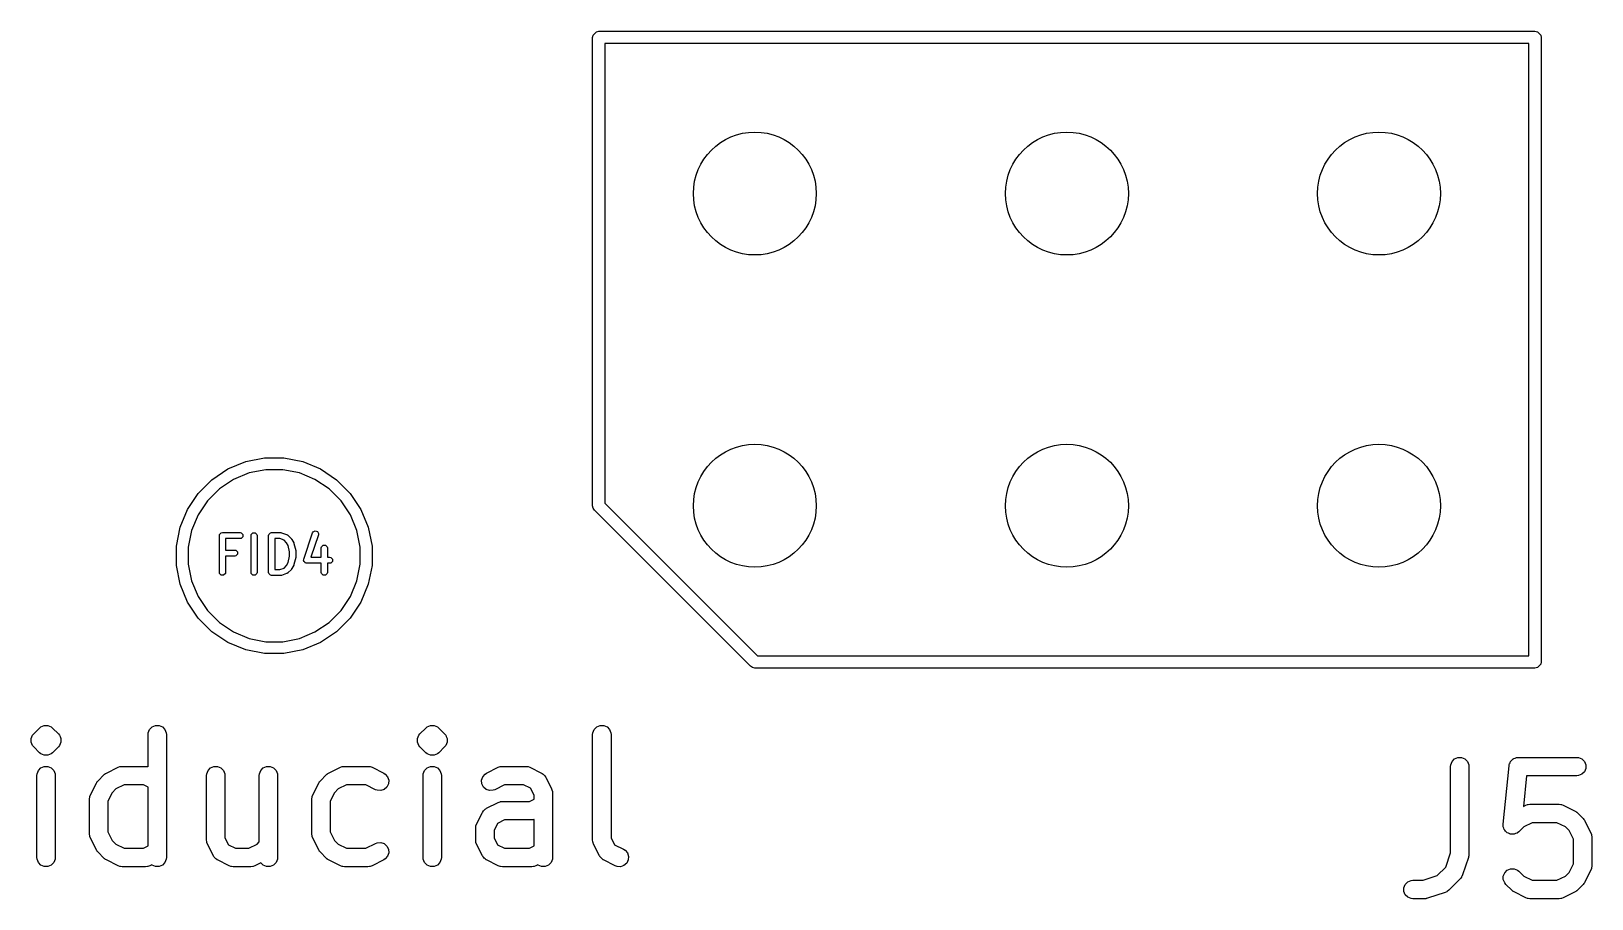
# Model space of a CAD drawing. Header units: inches. Extents: x 4.65 to 7.43, y -3.99 to -2.61.
# Drawn here: x 5.324 to 5.824, y -3.975 to -3.697 of the extents above; entities that cross this region are included whole.
import ezdxf

# ---------------------------------------------------------------- set-up
doc = ezdxf.new("R2010")
doc.units = ezdxf.units.IN
doc.header["$MEASUREMENT"] = 0
doc.layers.add('BLACK', color=250, linetype='CONTINUOUS')

msp = doc.modelspace()

# ---------------------------------------------------------------- linework, layer by layer
at = {"layer": 'BLACK', "linetype": 'CONTINUOUS'}
for p, q in [((5.50403, -3.699), (5.50418, -3.69825)), ((5.50403, -3.849), (5.50403, -3.699)), ((5.50418, -3.69825), (5.50525, -3.69718)), ((5.50525, -3.69718), (5.506, -3.69703)), ((5.506, -3.69703), (5.806, -3.69703)), ((5.806, -3.69703), (5.80675, -3.69718)), ((5.80675, -3.69718), (5.80782, -3.69825)), ((5.80782, -3.69825), (5.80797, -3.699)), ((5.80797, -3.699), (5.80797, -3.899)), ((5.50797, -3.70097), (5.50797, -3.84818)), ((5.80403, -3.70097), (5.50797, -3.70097)), ((5.80403, -3.89703), (5.80403, -3.70097)), ((5.38715, -3.83722), (5.39286, -3.83486)), ((5.39286, -3.83486), (5.39891, -3.83366)), ((5.39891, -3.83366), (5.40509, -3.83366)), ((5.40509, -3.83366), (5.41114, -3.83486)), ((5.41114, -3.83486), (5.41685, -3.83722)), ((5.37765, -3.84502), (5.38202, -3.84065)), ((5.38202, -3.84065), (5.38715, -3.83722)), ((5.38895, -3.84058), (5.38443, -3.84359)), ((5.39396, -3.8385), (5.38895, -3.84058)), ((5.39929, -3.83744), (5.39396, -3.8385)), ((5.40471, -3.83744), (5.39929, -3.83744)), ((5.41004, -3.8385), (5.40471, -3.83744)), ((5.41505, -3.84058), (5.41004, -3.8385)), ((5.41957, -3.84359), (5.41505, -3.84058)), ((5.41685, -3.83722), (5.42198, -3.84065)), ((5.42198, -3.84065), (5.42635, -3.84502)), ((5.37422, -3.85015), (5.37765, -3.84502)), ((5.38443, -3.84359), (5.38059, -3.84743)), ((5.42341, -3.84743), (5.41957, -3.84359)), ((5.42635, -3.84502), (5.42978, -3.85015)), ((5.37186, -3.85586), (5.37422, -3.85015)), ((5.38059, -3.84743), (5.37758, -3.85195)), ((5.42642, -3.85195), (5.42341, -3.84743)), ((5.42978, -3.85015), (5.43214, -3.85586)), ((5.50418, -3.84975), (5.50403, -3.849)), ((5.50461, -3.85039), (5.50418, -3.84975)), ((5.55461, -3.90039), (5.50461, -3.85039)), ((5.50797, -3.84818), (5.55682, -3.89703)), ((5.37758, -3.85195), (5.3755, -3.85696)), ((5.4285, -3.85696), (5.42642, -3.85195)), ((5.37066, -3.86191), (5.37186, -3.85586)), ((5.3755, -3.85696), (5.37444, -3.86229)), ((5.38442, -3.85855), (5.3845, -3.85817)), ((5.38442, -3.87036), (5.38442, -3.85855)), ((5.3845, -3.85817), (5.38503, -3.85764)), ((5.38503, -3.85764), (5.38541, -3.85757)), ((5.38541, -3.85757), (5.39103, -3.85757)), ((5.39103, -3.85953), (5.38639, -3.85953)), ((5.38639, -3.85953), (5.38639, -3.86319)), ((5.39103, -3.85757), (5.39141, -3.85764)), ((5.39141, -3.85946), (5.39103, -3.85953)), ((5.39141, -3.85764), (5.39194, -3.85817)), ((5.39194, -3.85893), (5.39141, -3.85946)), ((5.39194, -3.85817), (5.39194, -3.85893)), ((5.39455, -3.85855), (5.39462, -3.85817)), ((5.39455, -3.87036), (5.39455, -3.85855)), ((5.39462, -3.85817), (5.39516, -3.85764)), ((5.39516, -3.85764), (5.39591, -3.85764)), ((5.39591, -3.85764), (5.39644, -3.85817)), ((5.39644, -3.85817), (5.39652, -3.85855)), ((5.39652, -3.85855), (5.39652, -3.87036)), ((5.40017, -3.85855), (5.40025, -3.85817)), ((5.40017, -3.87036), (5.40017, -3.85855)), ((5.40025, -3.85817), (5.40078, -3.85764)), ((5.40078, -3.85764), (5.40116, -3.85757)), ((5.40116, -3.85757), (5.40397, -3.85757)), ((5.40381, -3.85953), (5.40214, -3.85953)), ((5.40214, -3.85953), (5.40214, -3.86938)), ((5.40512, -3.85997), (5.40381, -3.85953)), ((5.40397, -3.85757), (5.40412, -3.8576)), ((5.40412, -3.8576), (5.40428, -3.85762)), ((5.40428, -3.85762), (5.40597, -3.85818)), ((5.40597, -3.86082), (5.40512, -3.85997)), ((5.40597, -3.85818), (5.40601, -3.8582)), ((5.40601, -3.8582), (5.40603, -3.8582)), ((5.40603, -3.8582), (5.40616, -3.85829)), ((5.40616, -3.85829), (5.4063, -3.85837)), ((5.4063, -3.85837), (5.40631, -3.85839)), ((5.40631, -3.85839), (5.40635, -3.85842)), ((5.40635, -3.85842), (5.40748, -3.85954)), ((5.40748, -3.85954), (5.40756, -3.85967)), ((5.40756, -3.85967), (5.40766, -3.8598)), ((5.40766, -3.8598), (5.40822, -3.86092)), ((5.41147, -3.86611), (5.41428, -3.85768)), ((5.41615, -3.8583), (5.41377, -3.86544)), ((5.41428, -3.85768), (5.41447, -3.85734)), ((5.41447, -3.85734), (5.41515, -3.85701)), ((5.41515, -3.85701), (5.41586, -3.85724)), ((5.41586, -3.85724), (5.4162, -3.85792)), ((5.4162, -3.85792), (5.41615, -3.8583)), ((5.42956, -3.86229), (5.4285, -3.85696)), ((5.43214, -3.85586), (5.43334, -3.86191)), ((5.37066, -3.86229), (5.37066, -3.86191)), ((5.37066, -3.86809), (5.37066, -3.86229)), ((5.37444, -3.86229), (5.37444, -3.86771)), ((5.38639, -3.86319), (5.38935, -3.86319)), ((5.38935, -3.86516), (5.38639, -3.86516)), ((5.38639, -3.86516), (5.38639, -3.87036)), ((5.38935, -3.86319), (5.38972, -3.86327)), ((5.38972, -3.86508), (5.38935, -3.86516)), ((5.38972, -3.86327), (5.39025, -3.8638)), ((5.39025, -3.86455), (5.38972, -3.86508)), ((5.39025, -3.8638), (5.39025, -3.86455)), ((5.40641, -3.86171), (5.40597, -3.86082)), ((5.40692, -3.86373), (5.40641, -3.86171)), ((5.40641, -3.86721), (5.40692, -3.86518)), ((5.40692, -3.86518), (5.40692, -3.86373)), ((5.40822, -3.86092), (5.40825, -3.86103)), ((5.40825, -3.86103), (5.4083, -3.86112)), ((5.4083, -3.86112), (5.40886, -3.86337)), ((5.40886, -3.86554), (5.4083, -3.86779)), ((5.40886, -3.86337), (5.40887, -3.86349)), ((5.40887, -3.86542), (5.40886, -3.86554)), ((5.40887, -3.86349), (5.40889, -3.86361)), ((5.40889, -3.8653), (5.40887, -3.86542)), ((5.40889, -3.86361), (5.40889, -3.8653)), ((5.41377, -3.86544), (5.41704, -3.86544)), ((5.41704, -3.86249), (5.41712, -3.86211)), ((5.41704, -3.86544), (5.41704, -3.86249)), ((5.41712, -3.86211), (5.41765, -3.86158)), ((5.41765, -3.86158), (5.41841, -3.86158)), ((5.41841, -3.86158), (5.41894, -3.86211)), ((5.41894, -3.86211), (5.41901, -3.86249)), ((5.41901, -3.86249), (5.41901, -3.86544)), ((5.41901, -3.86544), (5.41972, -3.86544)), ((5.41972, -3.86544), (5.42009, -3.86552)), ((5.42009, -3.86552), (5.42063, -3.86605)), ((5.42956, -3.86771), (5.42956, -3.86229)), ((5.43334, -3.86191), (5.43334, -3.86809)), ((5.37186, -3.87414), (5.37066, -3.86809)), ((5.37444, -3.86771), (5.3755, -3.87304)), ((5.3845, -3.87074), (5.38442, -3.87036)), ((5.38639, -3.87036), (5.38632, -3.87074)), ((5.39462, -3.87074), (5.39455, -3.87036)), ((5.39652, -3.87036), (5.39644, -3.87074)), ((5.40025, -3.87074), (5.40017, -3.87036)), ((5.40214, -3.86938), (5.40381, -3.86938)), ((5.40381, -3.86938), (5.40512, -3.86894)), ((5.40512, -3.86894), (5.40597, -3.86809)), ((5.40597, -3.86809), (5.40641, -3.86721)), ((5.40616, -3.87062), (5.40603, -3.87071)), ((5.4063, -3.87054), (5.40616, -3.87062)), ((5.40631, -3.87052), (5.4063, -3.87054)), ((5.40635, -3.8705), (5.40631, -3.87052)), ((5.40748, -3.86937), (5.40635, -3.8705)), ((5.40756, -3.86924), (5.40748, -3.86937)), ((5.40766, -3.86911), (5.40756, -3.86924)), ((5.40822, -3.86799), (5.40766, -3.86911)), ((5.40825, -3.86789), (5.40822, -3.86799)), ((5.4083, -3.86779), (5.40825, -3.86789)), ((5.41142, -3.86649), (5.41147, -3.86611)), ((5.4115, -3.86664), (5.41142, -3.86649)), ((5.4115, -3.8668), (5.4115, -3.86664)), ((5.41166, -3.86696), (5.4115, -3.8668)), ((5.41176, -3.86717), (5.41166, -3.86696)), ((5.41191, -3.86722), (5.41176, -3.86717)), ((5.41203, -3.86733), (5.41191, -3.86722)), ((5.4124, -3.86741), (5.41203, -3.86733)), ((5.41704, -3.86741), (5.4124, -3.86741)), ((5.41704, -3.87036), (5.41704, -3.86741)), ((5.41712, -3.87074), (5.41704, -3.87036)), ((5.41901, -3.87036), (5.41894, -3.87074)), ((5.41972, -3.86741), (5.41901, -3.86741)), ((5.41901, -3.86741), (5.41901, -3.87036)), ((5.42009, -3.86733), (5.41972, -3.86741)), ((5.42063, -3.8668), (5.42009, -3.86733)), ((5.42063, -3.86605), (5.42063, -3.8668)), ((5.4285, -3.87304), (5.42956, -3.86771)), ((5.43334, -3.86809), (5.43214, -3.87414)), ((5.37422, -3.87985), (5.37186, -3.87414)), ((5.3755, -3.87304), (5.37758, -3.87805)), ((5.38503, -3.87127), (5.3845, -3.87074)), ((5.38578, -3.87127), (5.38503, -3.87127)), ((5.38632, -3.87074), (5.38578, -3.87127)), ((5.39516, -3.87127), (5.39462, -3.87074)), ((5.39591, -3.87127), (5.39516, -3.87127)), ((5.39644, -3.87074), (5.39591, -3.87127)), ((5.40078, -3.87127), (5.40025, -3.87074)), ((5.40116, -3.87135), (5.40078, -3.87127)), ((5.40397, -3.87135), (5.40116, -3.87135)), ((5.40412, -3.87132), (5.40397, -3.87135)), ((5.40428, -3.8713), (5.40412, -3.87132)), ((5.40597, -3.87073), (5.40428, -3.8713)), ((5.40601, -3.87071), (5.40597, -3.87073)), ((5.40603, -3.87071), (5.40601, -3.87071)), ((5.41765, -3.87127), (5.41712, -3.87074)), ((5.41841, -3.87127), (5.41765, -3.87127)), ((5.41894, -3.87074), (5.41841, -3.87127)), ((5.42642, -3.87805), (5.4285, -3.87304)), ((5.43214, -3.87414), (5.42978, -3.87985)), ((5.37765, -3.88498), (5.37422, -3.87985)), ((5.37758, -3.87805), (5.38059, -3.88257)), ((5.42341, -3.88257), (5.42642, -3.87805)), ((5.42978, -3.87985), (5.42635, -3.88498)), ((5.38202, -3.88935), (5.37765, -3.88498)), ((5.38059, -3.88257), (5.38443, -3.88641)), ((5.41957, -3.88641), (5.42341, -3.88257)), ((5.42635, -3.88498), (5.42198, -3.88935)), ((5.38715, -3.89278), (5.38202, -3.88935)), ((5.38443, -3.88641), (5.38895, -3.88942)), ((5.38895, -3.88942), (5.39396, -3.8915)), ((5.41004, -3.8915), (5.41505, -3.88942)), ((5.41505, -3.88942), (5.41957, -3.88641)), ((5.42198, -3.88935), (5.41685, -3.89278)), ((5.39286, -3.89514), (5.38715, -3.89278)), ((5.39891, -3.89634), (5.39286, -3.89514)), ((5.39396, -3.8915), (5.39929, -3.89256)), ((5.39929, -3.89256), (5.40471, -3.89256)), ((5.40471, -3.89256), (5.41004, -3.8915)), ((5.41114, -3.89514), (5.40509, -3.89634)), ((5.41685, -3.89278), (5.41114, -3.89514)), ((5.40509, -3.89634), (5.39891, -3.89634)), ((5.55525, -3.90082), (5.55461, -3.90039)), ((5.55682, -3.89703), (5.80403, -3.89703)), ((5.80782, -3.89975), (5.80675, -3.90082)), ((5.80797, -3.899), (5.80782, -3.89975)), ((5.556, -3.90097), (5.55525, -3.90082)), ((5.806, -3.90097), (5.556, -3.90097)), ((5.80675, -3.90082), (5.806, -3.90097)), ((5.32492, -3.92206), (5.3268, -3.92019)), ((5.3268, -3.92019), (5.32724, -3.91982)), ((5.32724, -3.91982), (5.32831, -3.91938)), ((5.32831, -3.91938), (5.32946, -3.91938)), ((5.32946, -3.91938), (5.32946, -3.91938)), ((5.32946, -3.91938), (5.33052, -3.91982)), ((5.33052, -3.91982), (5.33097, -3.92019)), ((5.33097, -3.92019), (5.33285, -3.92206)), ((5.36161, -3.9217), (5.36205, -3.92064)), ((5.36205, -3.92064), (5.36286, -3.91982)), ((5.36286, -3.91982), (5.36393, -3.91938)), ((5.36393, -3.91938), (5.36508, -3.91938)), ((5.36508, -3.91938), (5.36615, -3.91982)), ((5.36615, -3.91982), (5.36696, -3.92064)), ((5.36696, -3.92064), (5.3674, -3.9217)), ((5.44866, -3.92206), (5.45053, -3.92019)), ((5.45053, -3.92019), (5.45098, -3.91982)), ((5.45098, -3.91982), (5.45204, -3.91938)), ((5.45204, -3.91938), (5.45319, -3.91938)), ((5.45319, -3.91938), (5.45319, -3.91938)), ((5.45319, -3.91938), (5.45426, -3.91982)), ((5.45426, -3.91982), (5.45471, -3.92019)), ((5.45471, -3.92019), (5.45658, -3.92206)), ((5.50409, -3.9217), (5.50453, -3.92064)), ((5.50453, -3.92064), (5.50535, -3.91982)), ((5.50535, -3.91982), (5.50641, -3.91938)), ((5.50641, -3.91938), (5.50756, -3.91938)), ((5.50756, -3.91938), (5.50863, -3.91982)), ((5.50863, -3.91982), (5.50944, -3.92064)), ((5.50944, -3.92064), (5.50988, -3.9217)), ((5.32411, -3.92358), (5.32455, -3.92251)), ((5.32411, -3.92473), (5.32411, -3.92358)), ((5.32455, -3.92579), (5.32411, -3.92473)), ((5.32455, -3.92251), (5.32492, -3.92206)), ((5.33285, -3.92206), (5.33321, -3.92251)), ((5.33321, -3.92251), (5.33336, -3.92285)), ((5.33365, -3.92473), (5.33321, -3.92579)), ((5.33336, -3.92285), (5.33365, -3.92358)), ((5.33365, -3.92358), (5.33365, -3.92473)), ((5.36155, -3.92228), (5.36161, -3.9217)), ((5.36155, -3.93256), (5.36155, -3.92228)), ((5.3674, -3.9217), (5.36746, -3.92228)), ((5.36746, -3.92228), (5.36746, -3.96165)), ((5.44785, -3.92358), (5.44829, -3.92251)), ((5.44785, -3.92473), (5.44785, -3.92358)), ((5.44829, -3.92579), (5.44785, -3.92473)), ((5.44829, -3.92251), (5.44866, -3.92206)), ((5.45658, -3.92206), (5.45695, -3.92251)), ((5.45695, -3.92251), (5.45709, -3.92285)), ((5.45739, -3.92473), (5.45695, -3.92579)), ((5.45709, -3.92285), (5.45739, -3.92358)), ((5.45739, -3.92358), (5.45739, -3.92473)), ((5.50403, -3.92228), (5.50409, -3.9217)), ((5.50403, -3.95602), (5.50403, -3.92228)), ((5.50988, -3.9217), (5.50994, -3.92228)), ((5.50994, -3.92228), (5.50994, -3.95533)), ((5.32492, -3.92624), (5.32455, -3.92579)), ((5.3268, -3.92811), (5.32492, -3.92624)), ((5.32724, -3.92848), (5.3268, -3.92811)), ((5.32831, -3.92892), (5.32724, -3.92848)), ((5.32946, -3.92892), (5.32831, -3.92892)), ((5.32831, -3.92892), (5.32831, -3.92892)), ((5.33052, -3.92848), (5.32946, -3.92892)), ((5.32946, -3.92892), (5.32946, -3.92892)), ((5.33097, -3.92811), (5.33052, -3.92848)), ((5.33285, -3.92624), (5.33097, -3.92811)), ((5.33321, -3.92579), (5.33285, -3.92624)), ((5.44866, -3.92624), (5.44829, -3.92579)), ((5.45053, -3.92811), (5.44866, -3.92624)), ((5.45098, -3.92848), (5.45053, -3.92811)), ((5.45204, -3.92892), (5.45098, -3.92848)), ((5.45319, -3.92892), (5.45204, -3.92892)), ((5.45204, -3.92892), (5.45204, -3.92892)), ((5.45426, -3.92848), (5.45319, -3.92892)), ((5.45319, -3.92892), (5.45319, -3.92892)), ((5.45471, -3.92811), (5.45426, -3.92848)), ((5.45658, -3.92624), (5.45471, -3.92811)), ((5.45695, -3.92579), (5.45658, -3.92624)), ((5.77942, -3.9309), (5.78024, -3.93008)), ((5.78024, -3.93008), (5.7813, -3.92964)), ((5.7813, -3.92964), (5.78245, -3.92964)), ((5.78245, -3.92964), (5.78352, -3.93008)), ((5.78352, -3.93008), (5.78433, -3.9309)), ((5.79827, -3.93079), (5.79834, -3.93066)), ((5.79834, -3.93066), (5.79868, -3.93039)), ((5.79868, -3.93039), (5.79898, -3.93008)), ((5.79898, -3.93008), (5.79912, -3.93002)), ((5.79912, -3.93002), (5.79924, -3.92993)), ((5.79924, -3.92993), (5.79965, -3.92981)), ((5.79965, -3.92981), (5.80005, -3.92964)), ((5.80005, -3.92964), (5.80027, -3.92962)), ((5.80027, -3.92962), (5.80034, -3.9296)), ((5.80034, -3.9296), (5.80041, -3.9296)), ((5.80041, -3.9296), (5.80062, -3.92958)), ((5.80062, -3.92958), (5.81937, -3.92958)), ((5.81937, -3.92958), (5.81995, -3.92964)), ((5.81995, -3.92964), (5.82101, -3.93008)), ((5.82101, -3.93008), (5.82183, -3.9309)), ((5.32593, -3.9354), (5.32599, -3.93482)), ((5.32593, -3.96165), (5.32593, -3.9354)), ((5.32599, -3.93482), (5.32643, -3.93376)), ((5.32643, -3.93376), (5.32724, -3.93294)), ((5.32724, -3.93294), (5.32831, -3.9325)), ((5.32831, -3.9325), (5.32946, -3.9325)), ((5.32946, -3.9325), (5.33052, -3.93294)), ((5.33052, -3.93294), (5.33134, -3.93376)), ((5.33134, -3.93376), (5.33178, -3.93482)), ((5.33178, -3.93482), (5.33184, -3.9354)), ((5.33184, -3.9354), (5.33184, -3.96165)), ((5.34554, -3.93706), (5.34742, -3.93519)), ((5.34742, -3.93519), (5.34764, -3.935)), ((5.34764, -3.935), (5.3477, -3.93494)), ((5.3477, -3.93494), (5.34779, -3.93489)), ((5.34779, -3.93489), (5.34787, -3.93482)), ((5.34787, -3.93482), (5.34794, -3.93479)), ((5.34794, -3.93479), (5.34819, -3.93463)), ((5.34819, -3.93463), (5.35194, -3.93276)), ((5.35194, -3.93276), (5.35248, -3.93255)), ((5.35248, -3.93255), (5.35258, -3.93254)), ((5.35258, -3.93254), (5.35268, -3.9325)), ((5.35268, -3.9325), (5.35326, -3.93245)), ((5.35326, -3.93245), (5.36076, -3.93245)), ((5.36076, -3.93245), (5.36133, -3.9325)), ((5.36133, -3.9325), (5.36143, -3.93254)), ((5.36143, -3.93254), (5.36153, -3.93255)), ((5.36153, -3.93255), (5.36155, -3.93256)), ((5.3803, -3.9354), (5.38036, -3.93482)), ((5.3803, -3.95602), (5.3803, -3.9354)), ((5.38036, -3.93482), (5.3808, -3.93376)), ((5.3808, -3.93376), (5.38161, -3.93294)), ((5.38161, -3.93294), (5.38268, -3.9325)), ((5.38268, -3.9325), (5.38383, -3.9325)), ((5.38383, -3.9325), (5.38489, -3.93294)), ((5.38489, -3.93294), (5.38571, -3.93376)), ((5.38571, -3.93376), (5.38615, -3.93482)), ((5.38615, -3.93482), (5.38621, -3.9354)), ((5.38621, -3.9354), (5.38621, -3.95533)), ((5.39717, -3.9354), (5.39723, -3.93482)), ((5.39717, -3.95667), (5.39717, -3.9354)), ((5.39723, -3.93482), (5.39767, -3.93376)), ((5.39767, -3.93376), (5.39848, -3.93294)), ((5.39848, -3.93294), (5.39955, -3.9325)), ((5.39955, -3.9325), (5.4007, -3.9325)), ((5.4007, -3.9325), (5.40177, -3.93294)), ((5.40177, -3.93294), (5.40258, -3.93376)), ((5.40258, -3.93376), (5.40302, -3.93482)), ((5.40302, -3.93482), (5.40308, -3.9354)), ((5.40308, -3.9354), (5.40308, -3.96165)), ((5.41678, -3.93706), (5.41866, -3.93519)), ((5.41866, -3.93519), (5.41889, -3.935)), ((5.41889, -3.935), (5.41894, -3.93494)), ((5.41894, -3.93494), (5.41903, -3.93489)), ((5.41903, -3.93489), (5.41911, -3.93482)), ((5.41911, -3.93482), (5.41918, -3.93479)), ((5.41918, -3.93479), (5.41943, -3.93463)), ((5.41943, -3.93463), (5.42318, -3.93276)), ((5.42318, -3.93276), (5.42372, -3.93255)), ((5.42372, -3.93255), (5.42382, -3.93254)), ((5.42382, -3.93254), (5.42392, -3.9325)), ((5.42392, -3.9325), (5.4245, -3.93245)), ((5.4245, -3.93245), (5.432, -3.93245)), ((5.432, -3.93245), (5.43257, -3.9325)), ((5.43257, -3.9325), (5.43267, -3.93254)), ((5.43267, -3.93254), (5.43278, -3.93255)), ((5.43278, -3.93255), (5.43332, -3.93276)), ((5.43332, -3.93276), (5.43707, -3.93463)), ((5.43707, -3.93463), (5.43756, -3.93494)), ((5.43756, -3.93494), (5.43831, -3.93581)), ((5.44967, -3.9354), (5.44972, -3.93482)), ((5.44967, -3.96165), (5.44967, -3.9354)), ((5.44972, -3.93482), (5.45016, -3.93376)), ((5.45016, -3.93376), (5.45098, -3.93294)), ((5.45098, -3.93294), (5.45204, -3.9325)), ((5.45204, -3.9325), (5.45319, -3.9325)), ((5.45319, -3.9325), (5.45426, -3.93294)), ((5.45426, -3.93294), (5.45507, -3.93376)), ((5.45507, -3.93376), (5.45551, -3.93482)), ((5.45551, -3.93482), (5.45557, -3.9354)), ((5.45557, -3.9354), (5.45557, -3.96165)), ((5.4688, -3.93581), (5.46956, -3.93494)), ((5.46956, -3.93494), (5.47005, -3.93463)), ((5.47005, -3.93463), (5.4738, -3.93276)), ((5.4738, -3.93276), (5.47434, -3.93255)), ((5.47434, -3.93255), (5.47444, -3.93254)), ((5.47444, -3.93254), (5.47454, -3.9325)), ((5.47454, -3.9325), (5.47512, -3.93245)), ((5.47512, -3.93245), (5.48261, -3.93245)), ((5.48261, -3.93245), (5.48319, -3.9325)), ((5.48319, -3.9325), (5.48329, -3.93254)), ((5.48329, -3.93254), (5.48339, -3.93255)), ((5.48339, -3.93255), (5.48394, -3.93276)), ((5.48394, -3.93276), (5.48768, -3.93463)), ((5.48768, -3.93463), (5.48778, -3.93469)), ((5.48778, -3.93469), (5.48783, -3.93471)), ((5.48783, -3.93471), (5.48788, -3.93476)), ((5.48788, -3.93476), (5.48817, -3.93494)), ((5.48817, -3.93494), (5.48842, -3.93522)), ((5.48842, -3.93522), (5.4887, -3.93546)), ((5.4887, -3.93546), (5.48888, -3.93576)), ((5.77892, -3.93254), (5.77898, -3.93196)), ((5.77892, -3.96018), (5.77892, -3.93254)), ((5.77898, -3.93196), (5.77942, -3.9309)), ((5.78433, -3.9309), (5.78477, -3.93196)), ((5.78477, -3.93196), (5.78483, -3.93254)), ((5.78483, -3.93254), (5.78483, -3.96066)), ((5.79581, -3.95099), (5.79769, -3.93224)), ((5.79769, -3.93224), (5.79773, -3.93203)), ((5.79773, -3.93196), (5.79776, -3.93189)), ((5.79773, -3.93203), (5.79773, -3.93196)), ((5.79776, -3.93189), (5.7978, -3.93167)), ((5.7978, -3.93167), (5.798, -3.93129)), ((5.798, -3.93129), (5.79817, -3.9309)), ((5.79817, -3.9309), (5.79827, -3.93079)), ((5.8033, -3.93549), (5.80232, -3.94526)), ((5.81937, -3.93549), (5.8033, -3.93549)), ((5.81995, -3.93543), (5.81937, -3.93549)), ((5.82101, -3.93499), (5.81995, -3.93543)), ((5.82183, -3.93418), (5.82101, -3.93499)), ((5.82183, -3.9309), (5.82227, -3.93196)), ((5.82227, -3.93311), (5.82183, -3.93418)), ((5.82227, -3.93196), (5.82227, -3.93311)), ((5.34312, -3.94158), (5.34499, -3.93783)), ((5.34499, -3.93783), (5.34515, -3.93758)), ((5.34515, -3.93758), (5.34518, -3.93751)), ((5.34518, -3.93751), (5.34524, -3.93743)), ((5.34524, -3.93743), (5.3453, -3.93734)), ((5.3453, -3.93734), (5.34536, -3.93729)), ((5.34536, -3.93729), (5.34554, -3.93706)), ((5.35126, -3.9397), (5.35006, -3.9409)), ((5.35395, -3.93835), (5.35126, -3.9397)), ((5.36006, -3.93835), (5.35395, -3.93835)), ((5.36155, -3.9391), (5.36006, -3.93835)), ((5.36155, -3.95795), (5.36155, -3.9391)), ((5.41436, -3.94158), (5.41623, -3.93783)), ((5.41623, -3.93783), (5.41639, -3.93758)), ((5.41639, -3.93758), (5.41642, -3.93751)), ((5.41642, -3.93751), (5.41648, -3.93743)), ((5.41648, -3.93743), (5.41654, -3.93734)), ((5.41654, -3.93734), (5.4166, -3.93729)), ((5.4166, -3.93729), (5.41678, -3.93706)), ((5.4225, -3.9397), (5.4213, -3.9409)), ((5.42519, -3.93835), (5.4225, -3.9397)), ((5.4313, -3.93835), (5.42519, -3.93835)), ((5.43443, -3.93992), (5.4313, -3.93835)), ((5.43497, -3.94012), (5.43443, -3.93992)), ((5.43612, -3.9402), (5.43497, -3.94012)), ((5.43721, -3.93984), (5.43612, -3.9402)), ((5.43808, -3.93908), (5.43721, -3.93984)), ((5.43859, -3.93805), (5.43808, -3.93908)), ((5.43831, -3.93581), (5.43868, -3.93691)), ((5.43868, -3.93691), (5.43859, -3.93805)), ((5.46844, -3.93691), (5.4688, -3.93581)), ((5.46852, -3.93805), (5.46844, -3.93691)), ((5.46903, -3.93908), (5.46852, -3.93805)), ((5.4699, -3.93984), (5.46903, -3.93908)), ((5.471, -3.9402), (5.4699, -3.93984)), ((5.47215, -3.94012), (5.471, -3.9402)), ((5.47269, -3.93992), (5.47215, -3.94012)), ((5.47581, -3.93835), (5.47269, -3.93992)), ((5.48192, -3.93835), (5.47581, -3.93835)), ((5.48416, -3.93948), (5.48192, -3.93835)), ((5.48529, -3.94172), (5.48416, -3.93948)), ((5.48888, -3.93576), (5.48893, -3.93581)), ((5.48893, -3.93581), (5.48894, -3.93586)), ((5.48894, -3.93586), (5.48901, -3.93595)), ((5.48901, -3.93595), (5.49088, -3.9397)), ((5.49088, -3.9397), (5.49109, -3.94024)), ((5.49109, -3.94024), (5.49109, -3.94035)), ((5.49109, -3.94035), (5.49114, -3.94045)), ((5.49114, -3.94045), (5.49119, -3.94102)), ((5.3428, -3.9429), (5.34286, -3.94232)), ((5.3428, -3.95415), (5.3428, -3.9429)), ((5.34286, -3.94232), (5.3429, -3.94222)), ((5.3429, -3.94222), (5.34291, -3.94212)), ((5.34291, -3.94212), (5.34312, -3.94158)), ((5.35006, -3.9409), (5.34871, -3.9436)), ((5.34871, -3.9436), (5.34871, -3.95345)), ((5.41405, -3.9429), (5.4141, -3.94232)), ((5.41405, -3.95415), (5.41405, -3.9429)), ((5.4141, -3.94232), (5.41414, -3.94222)), ((5.41414, -3.94222), (5.41415, -3.94212)), ((5.41415, -3.94212), (5.41436, -3.94158)), ((5.4213, -3.9409), (5.41995, -3.9436)), ((5.41995, -3.9436), (5.41995, -3.95345)), ((5.47005, -3.94588), (5.4738, -3.94401)), ((5.4738, -3.94401), (5.47434, -3.9438)), ((5.47434, -3.9438), (5.47444, -3.94379)), ((5.47444, -3.94379), (5.47454, -3.94375)), ((5.47454, -3.94375), (5.47512, -3.9437)), ((5.47512, -3.9437), (5.48379, -3.9437)), ((5.48379, -3.9437), (5.48529, -3.94295)), ((5.48529, -3.94295), (5.48529, -3.94172)), ((5.49119, -3.94102), (5.49119, -3.96165)), ((5.80232, -3.94526), (5.80305, -3.94489)), ((5.80305, -3.94489), (5.80359, -3.94469)), ((5.80359, -3.94469), (5.8037, -3.94468)), ((5.8037, -3.94468), (5.8038, -3.94464)), ((5.8038, -3.94464), (5.80437, -3.94458)), ((5.80437, -3.94458), (5.81375, -3.94458)), ((5.81375, -3.94458), (5.81432, -3.94464)), ((5.81432, -3.94464), (5.81442, -3.94468)), ((5.81442, -3.94468), (5.81453, -3.94469)), ((5.81453, -3.94469), (5.81507, -3.94489)), ((5.81507, -3.94489), (5.81882, -3.94677)), ((5.46685, -3.95095), (5.46873, -3.9472)), ((5.46873, -3.9472), (5.46879, -3.94711)), ((5.46879, -3.94711), (5.4688, -3.94706)), ((5.4688, -3.94706), (5.46885, -3.947)), ((5.46885, -3.947), (5.46903, -3.94671)), ((5.46903, -3.94671), (5.46931, -3.94647)), ((5.46931, -3.94647), (5.46956, -3.94619)), ((5.46956, -3.94619), (5.46985, -3.94601)), ((5.46985, -3.94601), (5.4699, -3.94596)), ((5.4699, -3.94596), (5.46995, -3.94594)), ((5.46995, -3.94594), (5.47005, -3.94588)), ((5.47581, -3.9496), (5.47357, -3.95072)), ((5.48449, -3.9496), (5.47581, -3.9496)), ((5.48507, -3.94954), (5.48449, -3.9496)), ((5.48516, -3.9495), (5.48507, -3.94954)), ((5.48527, -3.9495), (5.48516, -3.9495)), ((5.48529, -3.94949), (5.48527, -3.9495)), ((5.48529, -3.95795), (5.48529, -3.94949)), ((5.80507, -3.95049), (5.80237, -3.95184)), ((5.81305, -3.95049), (5.80507, -3.95049)), ((5.81575, -3.95184), (5.81305, -3.95049)), ((5.81882, -3.94677), (5.81907, -3.94692)), ((5.81907, -3.94692), (5.81914, -3.94695)), ((5.81914, -3.94695), (5.81922, -3.94702)), ((5.81922, -3.94702), (5.81931, -3.94708)), ((5.81931, -3.94708), (5.81936, -3.94714)), ((5.81936, -3.94714), (5.81959, -3.94732)), ((5.81959, -3.94732), (5.82146, -3.9492)), ((5.82146, -3.9492), (5.82165, -3.94942)), ((5.82165, -3.94942), (5.8217, -3.94947)), ((5.8217, -3.94947), (5.82176, -3.94956)), ((5.82176, -3.94956), (5.82183, -3.94964)), ((5.82183, -3.94964), (5.82186, -3.94972)), ((5.82186, -3.94972), (5.82201, -3.94996)), ((5.82201, -3.94996), (5.82389, -3.95371)), ((5.34286, -3.95472), (5.3428, -3.95415)), ((5.3429, -3.95482), (5.34286, -3.95472)), ((5.34291, -3.95493), (5.3429, -3.95482)), ((5.34312, -3.95547), (5.34291, -3.95493)), ((5.34499, -3.95922), (5.34312, -3.95547)), ((5.34871, -3.95345), (5.35006, -3.95615)), ((5.38621, -3.95533), (5.38733, -3.95757)), ((5.4141, -3.95472), (5.41405, -3.95415)), ((5.41414, -3.95482), (5.4141, -3.95472)), ((5.41415, -3.95493), (5.41414, -3.95482)), ((5.41436, -3.95547), (5.41415, -3.95493)), ((5.41623, -3.95922), (5.41436, -3.95547)), ((5.41995, -3.95345), (5.4213, -3.95615)), ((5.46654, -3.95227), (5.4666, -3.9517)), ((5.46654, -3.95602), (5.46654, -3.95227)), ((5.4666, -3.9517), (5.46664, -3.9516)), ((5.46664, -3.95149), (5.46685, -3.95095)), ((5.46664, -3.9516), (5.46664, -3.95149)), ((5.47357, -3.95072), (5.47244, -3.95297)), ((5.47244, -3.95297), (5.47244, -3.95533)), ((5.47244, -3.95533), (5.47357, -3.95757)), ((5.50994, -3.95533), (5.51106, -3.95757)), ((5.79581, -3.95157), (5.79581, -3.95099)), ((5.79585, -3.95171), (5.79581, -3.95157)), ((5.79585, -3.95186), (5.79585, -3.95171)), ((5.79602, -3.95226), (5.79585, -3.95186)), ((5.79614, -3.95267), (5.79602, -3.95226)), ((5.79624, -3.95279), (5.79614, -3.95267)), ((5.79629, -3.95292), (5.79624, -3.95279)), ((5.7966, -3.95323), (5.79629, -3.95292)), ((5.79687, -3.95356), (5.7966, -3.95323)), ((5.797, -3.95363), (5.79687, -3.95356)), ((5.79711, -3.95374), (5.797, -3.95363)), ((5.79751, -3.9539), (5.79711, -3.95374)), ((5.79789, -3.95411), (5.79751, -3.9539)), ((5.79804, -3.95412), (5.79789, -3.95411)), ((5.79817, -3.95418), (5.79804, -3.95412)), ((5.79861, -3.95418), (5.79817, -3.95418)), ((5.79903, -3.95422), (5.79861, -3.95418)), ((5.79918, -3.95418), (5.79903, -3.95422)), ((5.79933, -3.95418), (5.79918, -3.95418)), ((5.79972, -3.95401), (5.79933, -3.95418)), ((5.80014, -3.95389), (5.79972, -3.95401)), ((5.80025, -3.9538), (5.80014, -3.95389)), ((5.80039, -3.95374), (5.80025, -3.9538)), ((5.80084, -3.95337), (5.80039, -3.95374)), ((5.80237, -3.95184), (5.80084, -3.95337)), ((5.81695, -3.95303), (5.81575, -3.95184)), ((5.81829, -3.95573), (5.81695, -3.95303)), ((5.82389, -3.95371), (5.82409, -3.95425)), ((5.82409, -3.95425), (5.8241, -3.95436)), ((5.8241, -3.95436), (5.82414, -3.95446)), ((5.82414, -3.95446), (5.8242, -3.95503)), ((5.8242, -3.95503), (5.8242, -3.96441)), ((5.34515, -3.95947), (5.34499, -3.95922)), ((5.34518, -3.95954), (5.34515, -3.95947)), ((5.34524, -3.95962), (5.34518, -3.95954)), ((5.3453, -3.95971), (5.34524, -3.95962)), ((5.34536, -3.95976), (5.3453, -3.95971)), ((5.34554, -3.95998), (5.34536, -3.95976)), ((5.34742, -3.96186), (5.34554, -3.95998)), ((5.35006, -3.95615), (5.35126, -3.95734)), ((5.35126, -3.95734), (5.35395, -3.95869)), ((5.35395, -3.95869), (5.36006, -3.95869)), ((5.36006, -3.95869), (5.36155, -3.95795)), ((5.38036, -3.9566), (5.3803, -3.95602)), ((5.3804, -3.9567), (5.38036, -3.9566)), ((5.3804, -3.9568), (5.3804, -3.9567)), ((5.38061, -3.95734), (5.3804, -3.9568)), ((5.38249, -3.96109), (5.38061, -3.95734)), ((5.38733, -3.95757), (5.38957, -3.95869)), ((5.38957, -3.95869), (5.3938, -3.95869)), ((5.3938, -3.95869), (5.3965, -3.95734)), ((5.3965, -3.95734), (5.39717, -3.95667)), ((5.41639, -3.95947), (5.41623, -3.95922)), ((5.41642, -3.95954), (5.41639, -3.95947)), ((5.41648, -3.95962), (5.41642, -3.95954)), ((5.41654, -3.95971), (5.41648, -3.95962)), ((5.4166, -3.95976), (5.41654, -3.95971)), ((5.41678, -3.95998), (5.4166, -3.95976)), ((5.41866, -3.96186), (5.41678, -3.95998)), ((5.4213, -3.95615), (5.4225, -3.95734)), ((5.4225, -3.95734), (5.42519, -3.95869)), ((5.42519, -3.95869), (5.4313, -3.95869)), ((5.4313, -3.95869), (5.43443, -3.95713)), ((5.43443, -3.95713), (5.43497, -3.95692)), ((5.43497, -3.95692), (5.43612, -3.95684)), ((5.43612, -3.95684), (5.43721, -3.95721)), ((5.43721, -3.95721), (5.43808, -3.95796)), ((5.43808, -3.95796), (5.43859, -3.95899)), ((5.43868, -3.96014), (5.43831, -3.96123)), ((5.43859, -3.95899), (5.43868, -3.96014)), ((5.4666, -3.9566), (5.46654, -3.95602)), ((5.46664, -3.9567), (5.4666, -3.9566)), ((5.46664, -3.9568), (5.46664, -3.9567)), ((5.46685, -3.95734), (5.46664, -3.9568)), ((5.46873, -3.96109), (5.46685, -3.95734)), ((5.47357, -3.95757), (5.47581, -3.95869)), ((5.47581, -3.95869), (5.48379, -3.95869)), ((5.48379, -3.95869), (5.48529, -3.95795)), ((5.50409, -3.9566), (5.50403, -3.95602)), ((5.50413, -3.9567), (5.50409, -3.9566)), ((5.50414, -3.9568), (5.50413, -3.9567)), ((5.50435, -3.95734), (5.50414, -3.9568)), ((5.50622, -3.96109), (5.50435, -3.95734)), ((5.51106, -3.95757), (5.51393, -3.95901)), ((5.51393, -3.95901), (5.51442, -3.95931)), ((5.51442, -3.95931), (5.51518, -3.96018)), ((5.51518, -3.96018), (5.51554, -3.96128)), ((5.77742, -3.96469), (5.77892, -3.96018)), ((5.78483, -3.96066), (5.7848, -3.96095)), ((5.81829, -3.96371), (5.81829, -3.95573)), ((5.32599, -3.96222), (5.32593, -3.96165)), ((5.32643, -3.96329), (5.32599, -3.96222)), ((5.32724, -3.9641), (5.32643, -3.96329)), ((5.32831, -3.96454), (5.32724, -3.9641)), ((5.32946, -3.96454), (5.32831, -3.96454)), ((5.33052, -3.9641), (5.32946, -3.96454)), ((5.33134, -3.96329), (5.33052, -3.9641)), ((5.33178, -3.96222), (5.33134, -3.96329)), ((5.33184, -3.96165), (5.33178, -3.96222)), ((5.34764, -3.96205), (5.34742, -3.96186)), ((5.3477, -3.9621), (5.34764, -3.96205)), ((5.34779, -3.96216), (5.3477, -3.9621)), ((5.34787, -3.96223), (5.34779, -3.96216)), ((5.34794, -3.96226), (5.34787, -3.96223)), ((5.34819, -3.96241), (5.34794, -3.96226)), ((5.35194, -3.96429), (5.34819, -3.96241)), ((5.35248, -3.96449), (5.35194, -3.96429)), ((5.35258, -3.9645), (5.35248, -3.96449)), ((5.35268, -3.96454), (5.35258, -3.9645)), ((5.35326, -3.9646), (5.35268, -3.96454)), ((5.36076, -3.9646), (5.35326, -3.9646)), ((5.36133, -3.96454), (5.36076, -3.9646)), ((5.36143, -3.9645), (5.36133, -3.96454)), ((5.36153, -3.96449), (5.36143, -3.9645)), ((5.36208, -3.96429), (5.36153, -3.96449)), ((5.36273, -3.96396), (5.36208, -3.96429)), ((5.36286, -3.9641), (5.36273, -3.96396)), ((5.36393, -3.96454), (5.36286, -3.9641)), ((5.36508, -3.96454), (5.36393, -3.96454)), ((5.36615, -3.9641), (5.36508, -3.96454)), ((5.36696, -3.96329), (5.36615, -3.9641)), ((5.3674, -3.96222), (5.36696, -3.96329)), ((5.36746, -3.96165), (5.3674, -3.96222)), ((5.38255, -3.96119), (5.38249, -3.96109)), ((5.38256, -3.96123), (5.38255, -3.96119)), ((5.38261, -3.96129), (5.38256, -3.96123)), ((5.38279, -3.96158), (5.38261, -3.96129)), ((5.38307, -3.96182), (5.38279, -3.96158)), ((5.38332, -3.9621), (5.38307, -3.96182)), ((5.38361, -3.96229), (5.38332, -3.9621)), ((5.38366, -3.96234), (5.38361, -3.96229)), ((5.38371, -3.96235), (5.38366, -3.96234)), ((5.38381, -3.96241), (5.38371, -3.96235)), ((5.38756, -3.96429), (5.38381, -3.96241)), ((5.3881, -3.96449), (5.38756, -3.96429)), ((5.3882, -3.9645), (5.3881, -3.96449)), ((5.3883, -3.96454), (5.3882, -3.9645)), ((5.38888, -3.9646), (5.3883, -3.96454)), ((5.3945, -3.9646), (5.38888, -3.9646)), ((5.39508, -3.96454), (5.3945, -3.9646)), ((5.39517, -3.9645), (5.39508, -3.96454)), ((5.39528, -3.96449), (5.39517, -3.9645)), ((5.39582, -3.96429), (5.39528, -3.96449)), ((5.39772, -3.96334), (5.39582, -3.96429)), ((5.39848, -3.9641), (5.39772, -3.96334)), ((5.39955, -3.96454), (5.39848, -3.9641)), ((5.4007, -3.96454), (5.39955, -3.96454)), ((5.40177, -3.9641), (5.4007, -3.96454)), ((5.40258, -3.96329), (5.40177, -3.9641)), ((5.40302, -3.96222), (5.40258, -3.96329)), ((5.40308, -3.96165), (5.40302, -3.96222)), ((5.41889, -3.96205), (5.41866, -3.96186)), ((5.41894, -3.9621), (5.41889, -3.96205)), ((5.41903, -3.96216), (5.41894, -3.9621)), ((5.41911, -3.96223), (5.41903, -3.96216)), ((5.41918, -3.96226), (5.41911, -3.96223)), ((5.41943, -3.96241), (5.41918, -3.96226)), ((5.42318, -3.96429), (5.41943, -3.96241)), ((5.42372, -3.96449), (5.42318, -3.96429)), ((5.42382, -3.9645), (5.42372, -3.96449)), ((5.42392, -3.96454), (5.42382, -3.9645)), ((5.4245, -3.9646), (5.42392, -3.96454)), ((5.432, -3.9646), (5.4245, -3.9646)), ((5.43257, -3.96454), (5.432, -3.9646)), ((5.43267, -3.9645), (5.43257, -3.96454)), ((5.43278, -3.96449), (5.43267, -3.9645)), ((5.43332, -3.96429), (5.43278, -3.96449)), ((5.43707, -3.96241), (5.43332, -3.96429)), ((5.43756, -3.9621), (5.43707, -3.96241)), ((5.43831, -3.96123), (5.43756, -3.9621)), ((5.44972, -3.96222), (5.44967, -3.96165)), ((5.45016, -3.96329), (5.44972, -3.96222)), ((5.45098, -3.9641), (5.45016, -3.96329)), ((5.45204, -3.96454), (5.45098, -3.9641)), ((5.45319, -3.96454), (5.45204, -3.96454)), ((5.45426, -3.9641), (5.45319, -3.96454)), ((5.45507, -3.96329), (5.45426, -3.9641)), ((5.45551, -3.96222), (5.45507, -3.96329)), ((5.45557, -3.96165), (5.45551, -3.96222)), ((5.46879, -3.96119), (5.46873, -3.96109)), ((5.4688, -3.96123), (5.46879, -3.96119)), ((5.46885, -3.96129), (5.4688, -3.96123)), ((5.46903, -3.96158), (5.46885, -3.96129)), ((5.46931, -3.96182), (5.46903, -3.96158)), ((5.46956, -3.9621), (5.46931, -3.96182)), ((5.46985, -3.96229), (5.46956, -3.9621)), ((5.4699, -3.96234), (5.46985, -3.96229)), ((5.46995, -3.96235), (5.4699, -3.96234)), ((5.47005, -3.96241), (5.46995, -3.96235)), ((5.4738, -3.96429), (5.47005, -3.96241)), ((5.47434, -3.96449), (5.4738, -3.96429)), ((5.47444, -3.9645), (5.47434, -3.96449)), ((5.47454, -3.96454), (5.47444, -3.9645)), ((5.47512, -3.9646), (5.47454, -3.96454)), ((5.48449, -3.9646), (5.47512, -3.9646)), ((5.48507, -3.96454), (5.48449, -3.9646)), ((5.48516, -3.9645), (5.48507, -3.96454)), ((5.48527, -3.96449), (5.48516, -3.9645)), ((5.48581, -3.96429), (5.48527, -3.96449)), ((5.48646, -3.96396), (5.48581, -3.96429)), ((5.4866, -3.9641), (5.48646, -3.96396)), ((5.48766, -3.96454), (5.4866, -3.9641)), ((5.48882, -3.96454), (5.48766, -3.96454)), ((5.48988, -3.9641), (5.48882, -3.96454)), ((5.49069, -3.96329), (5.48988, -3.9641)), ((5.49114, -3.96222), (5.49069, -3.96329)), ((5.49119, -3.96165), (5.49114, -3.96222)), ((5.50628, -3.96119), (5.50622, -3.96109)), ((5.5063, -3.96123), (5.50628, -3.96119)), ((5.50635, -3.96129), (5.5063, -3.96123)), ((5.50653, -3.96158), (5.50635, -3.96129)), ((5.50681, -3.96182), (5.50653, -3.96158)), ((5.50705, -3.9621), (5.50681, -3.96182)), ((5.50734, -3.96229), (5.50705, -3.9621)), ((5.5074, -3.96234), (5.50734, -3.96229)), ((5.50744, -3.96235), (5.5074, -3.96234)), ((5.50754, -3.96241), (5.50744, -3.96235)), ((5.51129, -3.96429), (5.50754, -3.96241)), ((5.51183, -3.96449), (5.51129, -3.96429)), ((5.51298, -3.96458), (5.51183, -3.96449)), ((5.51407, -3.96421), (5.51298, -3.96458)), ((5.51494, -3.96346), (5.51407, -3.96421)), ((5.51546, -3.96243), (5.51494, -3.96346)), ((5.51554, -3.96128), (5.51546, -3.96243)), ((5.77466, -3.96745), (5.77742, -3.96469)), ((5.78468, -3.96159), (5.7828, -3.96722)), ((5.78474, -3.96131), (5.78468, -3.96159)), ((5.78477, -3.96123), (5.78474, -3.96131)), ((5.78478, -3.96113), (5.78477, -3.96123)), ((5.78481, -3.96103), (5.78478, -3.96113)), ((5.7848, -3.96095), (5.78481, -3.96103)), ((5.79711, -3.9657), (5.79817, -3.96526)), ((5.79817, -3.96526), (5.79933, -3.96526)), ((5.79933, -3.96526), (5.80039, -3.9657)), ((5.81695, -3.96641), (5.81829, -3.96371)), ((5.82409, -3.96519), (5.82389, -3.96573)), ((5.8241, -3.96508), (5.82409, -3.96519)), ((5.82414, -3.96498), (5.8241, -3.96508)), ((5.8242, -3.96441), (5.82414, -3.96498)), ((5.76398, -3.97133), (5.76442, -3.97027)), ((5.76442, -3.97027), (5.76524, -3.96945)), ((5.76524, -3.96945), (5.7663, -3.96901)), ((5.7663, -3.96901), (5.76688, -3.96895)), ((5.76688, -3.96895), (5.77015, -3.96895)), ((5.77015, -3.96895), (5.77466, -3.96745)), ((5.78209, -3.96837), (5.77834, -3.97212)), ((5.78246, -3.96792), (5.78209, -3.96837)), ((5.7825, -3.96782), (5.78246, -3.96792)), ((5.78257, -3.96774), (5.7825, -3.96782)), ((5.7828, -3.96722), (5.78257, -3.96774)), ((5.79585, -3.96758), (5.79629, -3.96652)), ((5.79585, -3.96873), (5.79585, -3.96758)), ((5.79629, -3.9698), (5.79585, -3.96873)), ((5.79629, -3.96652), (5.79711, -3.9657)), ((5.79666, -3.97024), (5.79629, -3.9698)), ((5.79854, -3.97212), (5.79666, -3.97024)), ((5.80039, -3.9657), (5.80084, -3.96607)), ((5.80084, -3.96607), (5.80237, -3.9676)), ((5.80237, -3.9676), (5.80507, -3.96895)), ((5.80507, -3.96895), (5.81305, -3.96895)), ((5.81305, -3.96895), (5.81575, -3.9676)), ((5.81575, -3.9676), (5.81695, -3.96641)), ((5.82146, -3.97024), (5.81959, -3.97212)), ((5.82165, -3.97002), (5.82146, -3.97024)), ((5.8217, -3.96997), (5.82165, -3.97002)), ((5.82176, -3.96988), (5.8217, -3.96997)), ((5.82183, -3.9698), (5.82176, -3.96988)), ((5.82186, -3.96973), (5.82183, -3.9698)), ((5.82201, -3.96948), (5.82186, -3.96973)), ((5.82389, -3.96573), (5.82201, -3.96948)), ((5.76398, -3.97248), (5.76398, -3.97133)), ((5.76442, -3.97355), (5.76398, -3.97248)), ((5.76524, -3.97436), (5.76442, -3.97355)), ((5.7663, -3.9748), (5.76524, -3.97436)), ((5.76688, -3.97486), (5.7663, -3.9748)), ((5.77063, -3.97486), (5.76688, -3.97486)), ((5.77092, -3.97483), (5.77063, -3.97486)), ((5.771, -3.97484), (5.77092, -3.97483)), ((5.7711, -3.97481), (5.771, -3.97484)), ((5.7712, -3.9748), (5.7711, -3.97481)), ((5.77128, -3.97477), (5.7712, -3.9748)), ((5.77156, -3.97471), (5.77128, -3.97477)), ((5.77719, -3.97283), (5.77156, -3.97471)), ((5.77771, -3.9726), (5.77719, -3.97283)), ((5.77779, -3.97253), (5.77771, -3.9726)), ((5.77789, -3.97249), (5.77779, -3.97253)), ((5.77834, -3.97212), (5.77789, -3.97249)), ((5.79876, -3.97231), (5.79854, -3.97212)), ((5.79881, -3.97236), (5.79876, -3.97231)), ((5.7989, -3.97242), (5.79881, -3.97236)), ((5.79898, -3.97249), (5.7989, -3.97242)), ((5.79906, -3.97252), (5.79898, -3.97249)), ((5.7993, -3.97267), (5.79906, -3.97252)), ((5.80305, -3.97455), (5.7993, -3.97267)), ((5.80359, -3.97475), (5.80305, -3.97455)), ((5.8037, -3.97476), (5.80359, -3.97475)), ((5.8038, -3.9748), (5.8037, -3.97476)), ((5.80437, -3.97486), (5.8038, -3.9748)), ((5.81375, -3.97486), (5.80437, -3.97486)), ((5.81432, -3.9748), (5.81375, -3.97486)), ((5.81442, -3.97476), (5.81432, -3.9748)), ((5.81453, -3.97475), (5.81442, -3.97476)), ((5.81507, -3.97455), (5.81453, -3.97475)), ((5.81882, -3.97267), (5.81507, -3.97455)), ((5.81907, -3.97252), (5.81882, -3.97267)), ((5.81914, -3.97249), (5.81907, -3.97252)), ((5.81922, -3.97242), (5.81914, -3.97249)), ((5.81931, -3.97236), (5.81922, -3.97242)), ((5.81936, -3.97231), (5.81931, -3.97236)), ((5.81959, -3.97212), (5.81936, -3.97231))]:
    msp.add_line(p, q, dxfattribs=at)
at = {"layer": 'BLACK'}
for centre in [(5.556, -3.749), (5.556, -3.749), (5.656, -3.749), (5.656, -3.749), (5.756, -3.749), (5.756, -3.749), (5.556, -3.849), (5.556, -3.849), (5.656, -3.849), (5.656, -3.849), (5.756, -3.849), (5.756, -3.849)]:
    msp.add_circle(centre, 0.01969, dxfattribs=at)

doc.saveas('drawing.dxf')
